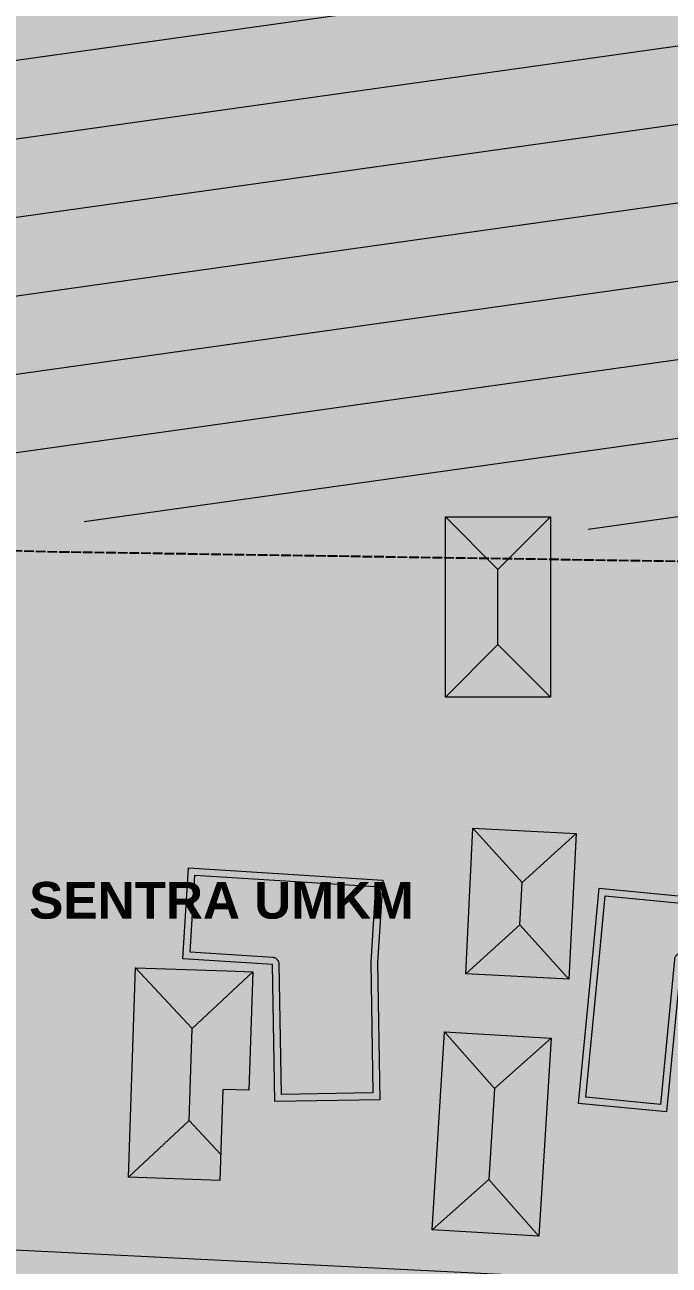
# Model space of a CAD drawing. Header units: metres. Extents: x 305909 to 307171, y 9156037 to 9156671.
# Drawn here: x 306228 to 306270.2, y 9156361.1 to 9156442.2 of the extents above; entities that cross this region are included whole.
import ezdxf
from ezdxf.enums import TextEntityAlignment as Align

# ---------------------------------------------------------------- set-up
doc = ezdxf.new("R2010")
doc.units = ezdxf.units.M
doc.linetypes.add('DASHED2', pattern=[0.762, 0.635, -0.127])
for name, color, linetype, lineweight, true_color in [('B-BANGUNAN_PERMUKIMAN', 7, 'Continuous', 13, 0xf0cd8c), ('B-BAYANGAN', 7, 'Continuous', 0, 0x76786c), ('J-PERKERASAN_JALAN', 7, 'Continuous', 9, 0x989896), ('T-BANGUNAN_KLASTER_PERLUASAN', 7, 'Continuous', 13, 0xf3b978), ('T-KLASTER_UMKM_PERLUASAN', 7, 'DASHED2', 25, 0xe6a046), ('T-LABEL_ZONA', 7, 'Continuous', 0, 0x3c3c3c), ('Z-P', 7, 'Continuous', 0, 0xdfecaa), ('Z-R', 7, 'Continuous', 0, 0xfaf4e6), ('Z-R-UP', 7, 'Continuous', 0, 0xffecc8)]:
    doc.layers.add(name, color=color, linetype=linetype, lineweight=lineweight, true_color=true_color)
doc.styles.add('ARIALB', font='arialbd.ttf')

msp = doc.modelspace()

# ---------------------------------------------------------------- hatches: boundary and pattern name
at = {"layer": 'B-BANGUNAN_PERMUKIMAN', "true_color": 0xe5855b}
h = msp.add_hatch(color=23, dxfattribs=at)
h.dxf.hatch_style = 1
h.paths.add_polyline_path([(306255.538, 9156410.06), (306258.978, 9156406.62), (306258.978, 9156401.725), (306255.538, 9156398.286), (306255.538, 9156410.06)])
h = msp.add_hatch(color=23, dxfattribs=at)
h.dxf.hatch_style = 1
h.paths.add_polyline_path([(306262.418, 9156410.06), (306258.978, 9156406.62), (306255.538, 9156410.06), (306262.418, 9156410.06)])
at = {"layer": 'B-BANGUNAN_PERMUKIMAN', "true_color": 0xb66a48}
h = msp.add_hatch(color=35, dxfattribs=at)
h.dxf.hatch_style = 1
h.paths.add_polyline_path([(306262.418, 9156398.286), (306262.418, 9156398.286), (306258.978, 9156401.725), (306258.978, 9156406.62), (306262.418, 9156410.06), (306262.418, 9156398.286)])
h = msp.add_hatch(color=35, dxfattribs=at)
h.dxf.hatch_style = 1
h.paths.add_polyline_path([(306258.978, 9156401.725), (306262.418, 9156398.286), (306255.538, 9156398.286), (306258.978, 9156401.725)])
at = {"layer": 'B-BANGUNAN_PERMUKIMAN', "true_color": 0xe6865b}
h = msp.add_hatch(color=23, dxfattribs=at)
h.dxf.hatch_style = 1
h.paths.add_polyline_path([(306257.344, 9156389.707), (306257.344, 9156389.707), (306260.552, 9156386.161), (306260.414, 9156383.39), (306256.868, 9156380.182), (306257.344, 9156389.707)])
at = {"layer": 'B-BANGUNAN_PERMUKIMAN', "true_color": 0xe4845a}
h = msp.add_hatch(color=23, dxfattribs=at)
h.dxf.hatch_style = 1
h.paths.add_polyline_path([(306260.552, 9156386.161), (306257.344, 9156389.707), (306264.098, 9156389.369), (306264.098, 9156389.369), (306260.552, 9156386.161)])
at = {"layer": 'B-BANGUNAN_PERMUKIMAN', "true_color": 0xb56948}
h = msp.add_hatch(color=35, dxfattribs=at)
h.dxf.hatch_style = 1
h.paths.add_polyline_path([(306260.414, 9156383.39), (306260.552, 9156386.161), (306264.098, 9156389.369), (306263.622, 9156379.844), (306260.414, 9156383.39)])
at = {"layer": 'B-BANGUNAN_PERMUKIMAN', "true_color": 0xce7852}
h = msp.add_hatch(color=23, dxfattribs=at)
h.dxf.hatch_style = 1
h.paths.add_polyline_path([(306251.263, 9156371.963), (306244.381, 9156371.843), (306244.225, 9156380.811), (306238.373, 9156381.177), (306238.744, 9156387.111), (306251.444, 9156386.317), (306251.107, 9156380.931), (306251.263, 9156371.963)])
h = msp.add_hatch(color=23, dxfattribs=at)
h.dxf.hatch_style = 1
h.paths.add_polyline_path([(306277.974, 9156384.593), (306277.576, 9156380.448), (306270.962, 9156381.083), (306270.008, 9156371.166), (306264.24, 9156371.721), (306265.193, 9156381.638), (306265.592, 9156385.784), (306277.974, 9156384.593)])
at = {"layer": 'B-BANGUNAN_PERMUKIMAN', "true_color": 0xb76b49}
h = msp.add_hatch(color=35, dxfattribs=at)
h.dxf.hatch_style = 1
h.paths.add_polyline_path([(306260.414, 9156383.39), (306263.622, 9156379.844), (306256.868, 9156380.182), (306260.414, 9156383.39)])
at = {"layer": 'B-BANGUNAN_PERMUKIMAN', "true_color": 0xe08259}
h = msp.add_hatch(color=23, dxfattribs=at)
h.dxf.hatch_style = 1
h.paths.add_polyline_path([(306235.285, 9156380.585), (306238.99, 9156376.62), (306238.786, 9156370.598), (306234.822, 9156366.893), (306235.285, 9156380.585)])
at = {"layer": 'B-BANGUNAN_PERMUKIMAN', "true_color": 0xe2845a}
h = msp.add_hatch(color=23, dxfattribs=at)
h.dxf.hatch_style = 1
h.paths.add_polyline_path([(306242.955, 9156380.325), (306242.955, 9156380.325), (306238.99, 9156376.62), (306235.285, 9156380.585), (306242.955, 9156380.325)])
at = {"layer": 'B-BANGUNAN_PERMUKIMAN', "true_color": 0xb26847}
h = msp.add_hatch(color=25, dxfattribs=at)
h.dxf.hatch_style = 1
h.paths.add_polyline_path([(306238.786, 9156370.598), (306238.99, 9156376.62), (306242.955, 9156380.325), (306242.693, 9156372.581), (306240.985, 9156372.639), (306240.841, 9156368.399), (306238.786, 9156370.598)])
at = {"layer": 'B-BANGUNAN_PERMUKIMAN', "true_color": 0xe6865b}
h = msp.add_hatch(color=23, dxfattribs=at)
h.dxf.hatch_style = 1
h.paths.add_polyline_path([(306255.472, 9156376.405), (306258.745, 9156372.704), (306258.379, 9156366.739), (306254.679, 9156363.466), (306254.679, 9156363.466), (306255.472, 9156376.405)])
at = {"layer": 'B-BANGUNAN_PERMUKIMAN', "true_color": 0xe3845a}
h = msp.add_hatch(color=23, dxfattribs=at)
h.dxf.hatch_style = 1
h.paths.add_polyline_path([(306258.745, 9156372.704), (306255.472, 9156376.405), (306262.446, 9156375.977), (306262.446, 9156375.976), (306258.745, 9156372.704)])
at = {"layer": 'B-BANGUNAN_PERMUKIMAN', "true_color": 0xb56948}
h = msp.add_hatch(color=35, dxfattribs=at)
h.dxf.hatch_style = 1
h.paths.add_polyline_path([(306258.379, 9156366.739), (306258.745, 9156372.704), (306262.446, 9156375.976), (306261.652, 9156363.039), (306258.379, 9156366.739)])
at = {"layer": 'B-BANGUNAN_PERMUKIMAN', "true_color": 0xb66a48}
h = msp.add_hatch(color=35, dxfattribs=at)
h.dxf.hatch_style = 1
h.paths.add_polyline_path([(306238.786, 9156370.598), (306240.841, 9156368.399), (306240.783, 9156366.691), (306234.822, 9156366.893), (306238.786, 9156370.598)])
at = {"layer": 'B-BANGUNAN_PERMUKIMAN', "true_color": 0xb86b49}
h = msp.add_hatch(color=35, dxfattribs=at)
h.dxf.hatch_style = 1
h.paths.add_polyline_path([(306258.379, 9156366.739), (306261.652, 9156363.039), (306254.679, 9156363.466), (306258.379, 9156366.739)])
at = {"layer": 'B-BAYANGAN', "true_color": 0x76786c}
h = msp.add_hatch(color=8, dxfattribs=at)
h.dxf.hatch_style = 1
h.paths.add_polyline_path([(306263.168, 9156397.536), (306256.288, 9156397.536), (306256.288, 9156409.31), (306263.168, 9156409.31), (306263.168, 9156397.536)])
h = msp.add_hatch(color=8, dxfattribs=at)
h.dxf.hatch_style = 1
h.paths.add_polyline_path([(306263.168, 9156397.536), (306256.288, 9156397.536), (306256.288, 9156409.31), (306263.168, 9156409.31), (306263.168, 9156397.536)])
h = msp.add_hatch(color=8, dxfattribs=at)
h.dxf.hatch_style = 1
h.paths.add_polyline_path([(306264.848, 9156388.619), (306264.372, 9156379.094), (306257.618, 9156379.432), (306258.094, 9156388.957), (306264.848, 9156388.619)])
h = msp.add_hatch(color=8, dxfattribs=at)
h.dxf.hatch_style = 1
h.paths.add_polyline_path([(306264.848, 9156388.619), (306264.372, 9156379.094), (306257.618, 9156379.432), (306258.094, 9156388.957), (306264.848, 9156388.619)])
h = msp.add_hatch(color=8, dxfattribs=at)
h.dxf.hatch_style = 1
h.paths.add_polyline_path([(306252.013, 9156371.213), (306245.131, 9156371.093), (306244.975, 9156380.061), (306239.123, 9156380.427), (306239.494, 9156386.361), (306252.194, 9156385.567), (306251.857, 9156380.181), (306252.013, 9156371.213)])
h = msp.add_hatch(color=8, dxfattribs=at)
h.dxf.hatch_style = 1
h.paths.add_polyline_path([(306252.013, 9156371.213), (306245.131, 9156371.093), (306244.975, 9156380.061), (306239.123, 9156380.427), (306239.494, 9156386.361), (306252.194, 9156385.567), (306251.857, 9156380.181), (306252.013, 9156371.213)])
h = msp.add_hatch(color=8, dxfattribs=at)
h.dxf.hatch_style = 1
h.paths.add_polyline_path([(306278.724, 9156383.843), (306278.326, 9156379.698), (306271.712, 9156380.333), (306270.758, 9156370.416), (306264.99, 9156370.971), (306265.943, 9156380.888), (306266.342, 9156385.034), (306278.724, 9156383.843)])
h = msp.add_hatch(color=8, dxfattribs=at)
h.dxf.hatch_style = 1
h.paths.add_polyline_path([(306278.724, 9156383.843), (306278.326, 9156379.698), (306271.712, 9156380.333), (306270.758, 9156370.416), (306264.99, 9156370.971), (306265.943, 9156380.888), (306266.342, 9156385.034), (306278.724, 9156383.843)])
h = msp.add_hatch(color=8, dxfattribs=at)
h.dxf.hatch_style = 1
h.paths.add_polyline_path([(306243.705, 9156379.576), (306243.443, 9156371.831), (306241.735, 9156371.889), (306241.533, 9156365.941), (306235.572, 9156366.143), (306236.035, 9156379.835), (306241.997, 9156379.633), (306243.705, 9156379.576)])
h = msp.add_hatch(color=8, dxfattribs=at)
h.dxf.hatch_style = 1
h.paths.add_polyline_path([(306243.705, 9156379.576), (306243.443, 9156371.831), (306241.735, 9156371.889), (306241.533, 9156365.941), (306235.572, 9156366.143), (306236.035, 9156379.835), (306241.997, 9156379.633), (306243.705, 9156379.576)])
h = msp.add_hatch(color=8, dxfattribs=at)
h.dxf.hatch_style = 1
h.paths.add_polyline_path([(306263.196, 9156375.227), (306262.402, 9156362.289), (306255.429, 9156362.716), (306256.222, 9156375.655), (306263.196, 9156375.227)])
h = msp.add_hatch(color=8, dxfattribs=at)
h.dxf.hatch_style = 1
h.paths.add_polyline_path([(306263.196, 9156375.227), (306262.402, 9156362.289), (306255.429, 9156362.716), (306256.222, 9156375.655), (306263.196, 9156375.227)])
at = {"layer": 'J-PERKERASAN_JALAN', "true_color": 0x989896}
h = msp.add_hatch(color=252, dxfattribs=at)
h.dxf.hatch_style = 1
h.paths.add_polyline_path([(306211.341, 9156561.319), (306215.693, 9156561.13), (306215.76, 9156561.126), (306215.8, 9156561.123), (306215.867, 9156561.117), (306305.106, 9156551.206), (306305.211, 9156551.196), (306385.831, 9156544.389), (306385.918, 9156544.38), (306385.969, 9156544.374), (306386.055, 9156544.361), (306424.864, 9156537.661), (306424.901, 9156537.654), (306424.922, 9156537.65), (306424.958, 9156537.643), (306453.186, 9156531.689), (306453.481, 9156531.639), (306455.847, 9156531.322), (306456.066, 9156531.299), (306458.588, 9156531.102), (306458.613, 9156531.1), (306499.527, 9156528.16), (306499.548, 9156528.159), (306503.861, 9156527.791), (306503.93, 9156527.784), (306503.97, 9156527.78), (306504.038, 9156527.77), (306508.381, 9156527.098), (306524.104, 9156524.604), (306524.104, 9156521.364), (306507.903, 9156523.933), (306507.888, 9156523.936), (306503.705, 9156524.584), (306503.432, 9156524.616), (306499.323, 9156524.966), (306499.27, 9156524.971), (306458.379, 9156527.908), (306455.69, 9156528.118), (306455.636, 9156528.123), (306455.603, 9156528.127), (306455.548, 9156528.133), (306452.885, 9156528.49), (306452.811, 9156528.501), (306452.767, 9156528.509), (306452.694, 9156528.523), (306424.381, 9156534.494), (306424.236, 9156534.522), (306390.807, 9156540.293), (306390.292, 9156540.348), (306389.774, 9156540.336), (306389.261, 9156540.256), (306388.764, 9156540.112), (306388.289, 9156539.904), (306387.845, 9156539.636), (306387.439, 9156539.314), (306387.079, 9156538.941), (306386.769, 9156538.525), (306386.516, 9156538.073), (306386.324, 9156537.592), (306386.196, 9156537.089), (306373.097, 9156467.337), (306371.27, 9156457.608), (306371.258, 9156457.542), (306354.047, 9156356.618), (306353.994, 9156356.117), (306354.004, 9156355.613), (306354.077, 9156355.115), (306354.213, 9156354.629), (306354.408, 9156354.165), (306354.661, 9156353.729), (306354.966, 9156353.328), (306355.319, 9156352.968), (306355.714, 9156352.656), (306356.146, 9156352.396), (306356.607, 9156352.192), (306357.09, 9156352.048), (306357.587, 9156351.966), (306409.631, 9156346.693), (306409.685, 9156346.687), (306409.717, 9156346.683), (306409.771, 9156346.675), (306440.166, 9156341.92), (306440.608, 9156341.876), (306479.912, 9156340.134), (306480.43, 9156340.144), (306480.943, 9156340.222), (306481.441, 9156340.365), (306481.917, 9156340.572), (306482.362, 9156340.838), (306482.768, 9156341.16), (306483.13, 9156341.531), (306483.441, 9156341.946), (306483.695, 9156342.398), (306483.889, 9156342.879), (306484.019, 9156343.381), (306484.082, 9156343.896), (306484.563, 9156352.101), (306486.641, 9156384.636), (306486.657, 9156384.758), (306486.78, 9156384.758), (306489.513, 9156384.584), (306489.635, 9156384.568), (306489.635, 9156384.445), (306487.559, 9156351.943), (306487.558, 9156351.922), (306487.067, 9156343.551), (306487.07, 9156343.043), (306487.137, 9156342.539), (306487.267, 9156342.048), (306487.458, 9156341.578), (306487.707, 9156341.135), (306488.011, 9156340.728), (306488.363, 9156340.362), (306488.76, 9156340.044), (306489.193, 9156339.779), (306489.656, 9156339.571), (306490.142, 9156339.423), (306490.643, 9156339.338), (306492.503, 9156339.143), (306492.541, 9156339.139), (306492.564, 9156339.136), (306492.602, 9156339.131), (306513.238, 9156336.16), (306513.401, 9156336.139), (306524.104, 9156335.046), (306524.104, 9156331.829), (306512.982, 9156332.966), (306512.941, 9156332.97), (306512.916, 9156332.973), (306512.875, 9156332.979), (306498.863, 9156334.996), (306498.356, 9156335.037), (306497.849, 9156335.012), (306497.349, 9156334.924), (306496.864, 9156334.773), (306496.402, 9156334.562), (306495.97, 9156334.294), (306495.576, 9156333.973), (306495.226, 9156333.605), (306494.925, 9156333.196), (306494.679, 9156332.752), (306494.49, 9156332.28), (306494.364, 9156331.788), (306494.3, 9156331.284), (306494.301, 9156330.776), (306499.491, 9156251.377), (306499.491, 9156251.254), (306499.369, 9156251.238), (306496.637, 9156251.059), (306496.514, 9156251.059), (306496.498, 9156251.181), (306491.167, 9156332.724), (306491.102, 9156333.229), (306490.973, 9156333.721), (306490.782, 9156334.193), (306490.533, 9156334.637), (306490.23, 9156335.046), (306489.877, 9156335.413), (306489.48, 9156335.732), (306489.047, 9156335.998), (306488.582, 9156336.207), (306488.095, 9156336.356), (306487.594, 9156336.441), (306485.258, 9156336.686), (306485.017, 9156336.704), (306446.09, 9156338.429), (306445.584, 9156338.42), (306445.083, 9156338.346), (306444.595, 9156338.21), (306444.129, 9156338.013), (306443.691, 9156337.759), (306443.289, 9156337.452), (306442.928, 9156337.096), (306442.616, 9156336.698), (306442.356, 9156336.263), (306442.153, 9156335.8), (306442.011, 9156335.314), (306441.931, 9156334.814), (306441.915, 9156334.308), (306442.571, 9156313.413), (306442.58, 9156313.248), (306443.283, 9156303.609), (306443.286, 9156303.565), (306443.287, 9156303.544), (306443.288, 9156303.5), (306443.886, 9156283.072), (306443.882, 9156282.949), (306443.759, 9156282.937), (306441.022, 9156282.857), (306440.899, 9156282.862), (306440.888, 9156282.984), (306440.293, 9156303.314), (306440.284, 9156303.488), (306439.581, 9156313.122), (306439.578, 9156313.164), (306439.577, 9156313.184), (306439.576, 9156313.226), (306438.873, 9156335.586), (306438.826, 9156336.086), (306438.716, 9156336.577), (306438.545, 9156337.05), (306438.317, 9156337.498), (306438.034, 9156337.914), (306437.701, 9156338.291), (306437.323, 9156338.623), (306436.907, 9156338.906), (306436.458, 9156339.133), (306435.985, 9156339.303), (306435.494, 9156339.412), (306409.399, 9156343.494), (306409.184, 9156343.522), (306356.316, 9156348.878), (306355.783, 9156348.897), (306355.253, 9156348.844), (306354.735, 9156348.722), (306354.238, 9156348.531), (306353.77, 9156348.276), (306353.34, 9156347.962), (306352.956, 9156347.593), (306352.624, 9156347.176), (306352.351, 9156346.719), (306352.141, 9156346.23), (306351.997, 9156345.717), (306341.11, 9156293.6), (306341.085, 9156293.468), (306330.918, 9156235.039), (306330.908, 9156234.979), (306329.587, 9156226.644), (306329.547, 9156226.286), (306329.002, 9156218.17), (306329.001, 9156218.146), (306326.612, 9156189.443), (306326.594, 9156189.321), (306326.471, 9156189.324), (306323.742, 9156189.551), (306323.62, 9156189.569), (306323.622, 9156189.692), (306326.007, 9156218.339), (306326.011, 9156218.403), (306326.567, 9156226.689), (306326.575, 9156226.779), (306326.58, 9156226.824), (306326.592, 9156226.913), (306327.95, 9156235.479), (306327.954, 9156235.502), (306338.142, 9156294.057), (306338.148, 9156294.09), (306338.151, 9156294.106), (306338.158, 9156294.139), (306348.925, 9156345.68), (306348.998, 9156346.205), (306349.002, 9156346.735), (306348.936, 9156347.261), (306348.8, 9156347.774), (306348.598, 9156348.264), (306348.333, 9156348.723), (306348.01, 9156349.143), (306347.634, 9156349.517), (306347.211, 9156349.837), (306346.75, 9156350.099), (306346.259, 9156350.298), (306345.745, 9156350.43), (306324.834, 9156354.345), (306324.271, 9156354.41), (306279.508, 9156356.343), (306211.341, 9156359.746), (306211.341, 9156362.949), (306279.625, 9156359.541), (306279.652, 9156359.54), (306324.736, 9156357.593), (306324.877, 9156357.581), (306324.962, 9156357.572), (306325.102, 9156357.551), (306346.36, 9156353.57), (306346.885, 9156353.507), (306347.414, 9156353.514), (306347.937, 9156353.591), (306348.445, 9156353.736), (306348.93, 9156353.947), (306349.383, 9156354.219), (306349.796, 9156354.55), (306350.161, 9156354.931), (306350.473, 9156355.358), (306350.727, 9156355.822), (306350.917, 9156356.315), (306351.04, 9156356.829), (306367.345, 9156452.444), (306367.4, 9156452.978), (306367.382, 9156453.515), (306367.293, 9156454.044), (306367.134, 9156454.557), (306366.908, 9156455.044), (306366.618, 9156455.496), (306366.271, 9156455.905), (306365.872, 9156456.264), (306365.428, 9156456.566), (306364.948, 9156456.806), (306364.44, 9156456.98), (306363.913, 9156457.084), (306328.417, 9156461.659), (306307.102, 9156464.447), (306307.086, 9156464.449), (306307.041, 9156464.456), (306243.125, 9156474.305), (306242.61, 9156474.35), (306242.093, 9156474.329), (306241.583, 9156474.241), (306241.089, 9156474.088), (306240.619, 9156473.873), (306240.18, 9156473.598), (306239.781, 9156473.27), (306239.427, 9156472.892), (306239.125, 9156472.472), (306238.879, 9156472.017), (306235.863, 9156465.428), (306235.816, 9156465.333), (306235.721, 9156465.173), (306235.626, 9156465.045), (306235.517, 9156464.929), (306235.377, 9156464.807), (306235.291, 9156464.744), (306234.104, 9156463.916), (306234.011, 9156463.855), (306233.816, 9156463.749), (306233.715, 9156463.704), (306232.243, 9156463.105), (306232.16, 9156463.073), (306232.012, 9156463.028), (306231.882, 9156463), (306231.728, 9156462.982), (306231.639, 9156462.977), (306225.305, 9156462.777), (306225.175, 9156462.777), (306225.11, 9156462.78), (306224.979, 9156462.788), (306217.294, 9156463.552), (306217.186, 9156463.566), (306217.132, 9156463.574), (306217.025, 9156463.594), (306211.341, 9156464.792), (306211.341, 9156467.858), (306217.404, 9156466.58), (306217.834, 9156466.513), (306224.983, 9156465.803), (306225.505, 9156465.785), (306230.354, 9156465.938), (306230.906, 9156465.994), (306231.444, 9156466.125), (306231.96, 9156466.33), (306232.442, 9156466.604), (306232.881, 9156466.943), (306233.27, 9156467.338), (306233.6, 9156467.784), (306233.865, 9156468.271), (306237.161, 9156475.469), (306237.205, 9156475.561), (306237.295, 9156475.714), (306237.385, 9156475.836), (306237.487, 9156475.949), (306237.6, 9156476.051), (306237.743, 9156476.156), (306237.829, 9156476.21), (306239.166, 9156476.996), (306239.245, 9156477.041), (306239.389, 9156477.108), (306239.517, 9156477.155), (306239.67, 9156477.196), (306239.759, 9156477.213), (306241.459, 9156477.502), (306241.565, 9156477.517), (306241.752, 9156477.529), (306241.939, 9156477.52), (306242.045, 9156477.507), (306307.452, 9156467.428), (306307.542, 9156467.415), (306328.795, 9156464.635), (306328.802, 9156464.634), (306364.829, 9156459.991), (306365.332, 9156459.958), (306365.835, 9156459.989), (306366.33, 9156460.083), (306366.81, 9156460.238), (306367.266, 9156460.452), (306367.692, 9156460.722), (306368.08, 9156461.044), (306368.425, 9156461.412), (306368.721, 9156461.82), (306368.963, 9156462.262), (306369.147, 9156462.731), (306369.271, 9156463.22), (306370.149, 9156467.89), (306383.124, 9156536.986), (306383.186, 9156537.496), (306383.182, 9156538.011), (306383.112, 9156538.52), (306382.978, 9156539.016), (306382.781, 9156539.491), (306382.525, 9156539.937), (306382.213, 9156540.346), (306381.852, 9156540.712), (306381.447, 9156541.028), (306381.004, 9156541.29), (306380.532, 9156541.493), (306380.037, 9156541.634), (306379.529, 9156541.71), (306304.881, 9156548.012), (306304.855, 9156548.015), (306304.839, 9156548.016), (306304.813, 9156548.019), (306215.667, 9156557.919), (306215.399, 9156557.94), (306211.341, 9156558.116), (306211.341, 9156561.319)])
at = {"layer": 'T-BANGUNAN_KLASTER_PERLUASAN', "true_color": 0xfbaf66}
h = msp.add_hatch(color=21, dxfattribs=at)
h.dxf.hatch_style = 1
h.paths.add_polyline_path([(306255.538, 9156410.06), (306258.978, 9156406.62), (306258.978, 9156401.725), (306255.538, 9156398.286), (306255.538, 9156410.06)])
h = msp.add_hatch(color=21, dxfattribs=at)
h.dxf.hatch_style = 1
h.paths.add_polyline_path([(306262.418, 9156410.06), (306258.978, 9156406.62), (306255.538, 9156410.06), (306262.418, 9156410.06)])
at = {"layer": 'T-BANGUNAN_KLASTER_PERLUASAN', "true_color": 0xc88c51}
h = msp.add_hatch(color=23, dxfattribs=at)
h.dxf.hatch_style = 1
h.paths.add_polyline_path([(306262.418, 9156398.286), (306262.418, 9156398.286), (306258.978, 9156401.725), (306258.978, 9156406.62), (306262.418, 9156410.06), (306262.418, 9156398.286)])
h = msp.add_hatch(color=23, dxfattribs=at)
h.dxf.hatch_style = 1
h.paths.add_polyline_path([(306258.978, 9156401.725), (306262.418, 9156398.286), (306255.538, 9156398.286), (306258.978, 9156401.725)])
at = {"layer": 'T-BANGUNAN_KLASTER_PERLUASAN', "true_color": 0xfcb066}
h = msp.add_hatch(color=31, dxfattribs=at)
h.dxf.hatch_style = 1
h.paths.add_polyline_path([(306257.344, 9156389.707), (306257.344, 9156389.707), (306260.552, 9156386.161), (306260.414, 9156383.39), (306256.868, 9156380.182), (306257.344, 9156389.707)])
at = {"layer": 'T-BANGUNAN_KLASTER_PERLUASAN', "true_color": 0xfaae65}
h = msp.add_hatch(color=21, dxfattribs=at)
h.dxf.hatch_style = 1
h.paths.add_polyline_path([(306260.552, 9156386.161), (306257.344, 9156389.707), (306264.098, 9156389.369), (306264.098, 9156389.369), (306260.552, 9156386.161)])
at = {"layer": 'T-BANGUNAN_KLASTER_PERLUASAN', "true_color": 0xc78b51}
h = msp.add_hatch(color=23, dxfattribs=at)
h.dxf.hatch_style = 1
h.paths.add_polyline_path([(306260.414, 9156383.39), (306260.552, 9156386.161), (306264.098, 9156389.369), (306263.622, 9156379.844), (306260.414, 9156383.39)])
at = {"layer": 'T-BANGUNAN_KLASTER_PERLUASAN', "true_color": 0xe29e5c}
h = msp.add_hatch(color=33, dxfattribs=at)
h.dxf.hatch_style = 1
h.paths.add_polyline_path([(306251.263, 9156371.963), (306244.381, 9156371.843), (306244.225, 9156380.811), (306238.373, 9156381.177), (306238.744, 9156387.111), (306251.444, 9156386.317), (306251.107, 9156380.931), (306251.263, 9156371.963)])
h = msp.add_hatch(color=33, dxfattribs=at)
h.dxf.hatch_style = 1
h.paths.add_polyline_path([(306277.974, 9156384.593), (306277.576, 9156380.448), (306270.962, 9156381.083), (306270.008, 9156371.166), (306264.24, 9156371.721), (306265.193, 9156381.638), (306265.592, 9156385.784), (306277.974, 9156384.593)])
at = {"layer": 'T-BANGUNAN_KLASTER_PERLUASAN', "true_color": 0xc98d52}
h = msp.add_hatch(color=33, dxfattribs=at)
h.dxf.hatch_style = 1
h.paths.add_polyline_path([(306260.414, 9156383.39), (306263.622, 9156379.844), (306256.868, 9156380.182), (306260.414, 9156383.39)])
at = {"layer": 'T-BANGUNAN_KLASTER_PERLUASAN', "true_color": 0xf6ac64}
h = msp.add_hatch(color=21, dxfattribs=at)
h.dxf.hatch_style = 1
h.paths.add_polyline_path([(306235.285, 9156380.585), (306238.99, 9156376.62), (306238.786, 9156370.598), (306234.822, 9156366.893), (306235.285, 9156380.585)])
at = {"layer": 'T-BANGUNAN_KLASTER_PERLUASAN', "true_color": 0xf9ae65}
h = msp.add_hatch(color=21, dxfattribs=at)
h.dxf.hatch_style = 1
h.paths.add_polyline_path([(306242.955, 9156380.325), (306242.955, 9156380.325), (306238.99, 9156376.62), (306235.285, 9156380.585), (306242.955, 9156380.325)])
at = {"layer": 'T-BANGUNAN_KLASTER_PERLUASAN', "true_color": 0xc3884f}
h = msp.add_hatch(color=23, dxfattribs=at)
h.dxf.hatch_style = 1
h.paths.add_polyline_path([(306238.786, 9156370.598), (306238.99, 9156376.62), (306242.955, 9156380.325), (306242.693, 9156372.581), (306240.985, 9156372.639), (306240.841, 9156368.399), (306238.786, 9156370.598)])
at = {"layer": 'T-BANGUNAN_KLASTER_PERLUASAN', "true_color": 0xfdb067}
h = msp.add_hatch(color=31, dxfattribs=at)
h.dxf.hatch_style = 1
h.paths.add_polyline_path([(306255.472, 9156376.405), (306258.745, 9156372.704), (306258.379, 9156366.739), (306254.679, 9156363.466), (306254.679, 9156363.466), (306255.472, 9156376.405)])
at = {"layer": 'T-BANGUNAN_KLASTER_PERLUASAN', "true_color": 0xf9ae65}
h = msp.add_hatch(color=21, dxfattribs=at)
h.dxf.hatch_style = 1
h.paths.add_polyline_path([(306258.745, 9156372.704), (306255.472, 9156376.405), (306262.446, 9156375.977), (306262.446, 9156375.976), (306258.745, 9156372.704)])
at = {"layer": 'T-BANGUNAN_KLASTER_PERLUASAN', "true_color": 0xc68b50}
h = msp.add_hatch(color=23, dxfattribs=at)
h.dxf.hatch_style = 1
h.paths.add_polyline_path([(306258.379, 9156366.739), (306258.745, 9156372.704), (306262.446, 9156375.976), (306261.652, 9156363.039), (306258.379, 9156366.739)])
at = {"layer": 'T-BANGUNAN_KLASTER_PERLUASAN', "true_color": 0xc78b51}
h = msp.add_hatch(color=23, dxfattribs=at)
h.dxf.hatch_style = 1
h.paths.add_polyline_path([(306238.786, 9156370.598), (306240.841, 9156368.399), (306240.783, 9156366.691), (306234.822, 9156366.893), (306238.786, 9156370.598)])
at = {"layer": 'T-BANGUNAN_KLASTER_PERLUASAN', "true_color": 0xca8d52}
h = msp.add_hatch(color=33, dxfattribs=at)
h.dxf.hatch_style = 1
h.paths.add_polyline_path([(306258.379, 9156366.739), (306261.652, 9156363.039), (306254.679, 9156363.466), (306258.379, 9156366.739)])
at = {"layer": 'Z-P', "true_color": 0xc8df8c}
h = msp.add_hatch(color=71, dxfattribs=at)
h.dxf.hatch_style = 1
h.paths.add_polyline_path([(306221.34, 9156475.43), (306222.396, 9156475.453), (306222.528, 9156475.456), (306264.745, 9156477.802), (306264.746, 9156477.802), (306264.747, 9156477.801), (306316.972, 9156469.361), (306342.136, 9156465.294), (306342.137, 9156465.294), (306342.138, 9156465.294), (306342.138, 9156465.293), (306342.139, 9156465.293), (306342.14, 9156465.292), (306342.141, 9156465.292), (306342.142, 9156465.291), (306342.142, 9156465.29), (306342.143, 9156465.289), (306342.143, 9156465.288), (306342.143, 9156465.288), (306342.144, 9156465.287), (306342.144, 9156465.286), (306342.144, 9156465.285), (306342.144, 9156465.284), (306342.015, 9156463.22), (306341.903, 9156461.433), (306338.236, 9156402.748), (306281.946, 9156409.003), (306230.346, 9156409.784), (306199.856, 9156410.566), (306147.963, 9156437.914), (306116.984, 9156440.275), (306070.599, 9156438.472), (306057.483, 9156485.596), (306105.495, 9156479.562), (306115.408, 9156478.316), (306139.354, 9156475.306), (306150.602, 9156473.893), (306150.602, 9156473.893), (306150.602, 9156473.893), (306179.955, 9156474.531), (306216.852, 9156475.333), (306221.34, 9156475.43)])
at = {"layer": 'Z-P', "true_color": 0xa5c364}
h = msp.add_hatch(dxfattribs=at)
h.set_pattern_fill('LINE', color=73, scale=1.6, angle=8)
h.paths.add_polyline_path([(306221.34, 9156475.43), (306222.396, 9156475.453), (306222.528, 9156475.456), (306264.745, 9156477.802), (306264.746, 9156477.802), (306264.747, 9156477.801), (306316.972, 9156469.361), (306342.136, 9156465.294), (306342.137, 9156465.294), (306342.138, 9156465.294), (306342.138, 9156465.293), (306342.139, 9156465.293), (306342.14, 9156465.292), (306342.141, 9156465.292), (306342.142, 9156465.291), (306342.142, 9156465.29), (306342.143, 9156465.289), (306342.143, 9156465.288), (306342.143, 9156465.288), (306342.144, 9156465.287), (306342.144, 9156465.286), (306342.144, 9156465.285), (306342.144, 9156465.284), (306342.015, 9156463.22), (306341.903, 9156461.433), (306338.236, 9156402.748), (306281.946, 9156409.003), (306230.346, 9156409.784), (306199.856, 9156410.566), (306147.963, 9156437.914), (306116.984, 9156440.275), (306070.599, 9156438.472), (306057.483, 9156485.596), (306105.495, 9156479.562), (306115.408, 9156478.316), (306139.354, 9156475.306), (306150.602, 9156473.893), (306150.602, 9156473.893), (306150.602, 9156473.893), (306179.955, 9156474.531), (306216.852, 9156475.333), (306221.34, 9156475.43)])
at = {"layer": 'Z-R', "true_color": 0xe2eacc}
h = msp.add_hatch(color=254, dxfattribs=at)
h.dxf.hatch_style = 1
h.paths.add_polyline_path([(306499.604, 9156305.811), (306466.679, 9156301.994), (306472.882, 9156235.666), (306497.912, 9156229.062), (306526.804, 9156228.986), (306531.575, 9156219.919), (306532.491, 9156127.582), (306486.314, 9156132.333), (306393.989, 9156155.199), (306332.726, 9156171.593), (306288.72, 9156190.576), (306246.009, 9156220.776), (306216.24, 9156242.779), (306193.374, 9156263.487), (306160.586, 9156296.707), (306133.406, 9156338.556), (306127.354, 9156361.253), (306094.195, 9156358.842), (306090.504, 9156366.668), (306061.399, 9156428.371), (306035.152, 9156500.205), (306017.705, 9156550.308), (306008.214, 9156577.564), (306141.306, 9156568.881), (306165.696, 9156567.29), (306165.696, 9156567.29), (306200.223, 9156564.074), (306291.75, 9156555.548), (306369.455, 9156545.532), (306471.945, 9156528.538), (306458.481, 9156529.505), (306455.788, 9156529.715), (306453.061, 9156530.08), (306440, 9156532.835), (306440, 9156532.835), (306440, 9156532.835), (306440, 9156532.835), (306424.61, 9156536.081), (306424.61, 9156536.081), (306385.74, 9156542.791), (306385.74, 9156542.791), (306305.003, 9156549.608), (306305.003, 9156549.608), (306215.657, 9156559.53), (306215.657, 9156559.53), (306186.122, 9156560.815), (306186.122, 9156560.815), (306160.523, 9156563.133), (306160.523, 9156563.133), (306119.178, 9156567.786), (306119.178, 9156567.786), (306039.052, 9156573.455), (306039.052, 9156573.455), (306033.081, 9156573.806), (306033.081, 9156573.806), (306033.081, 9156573.806), (306051.45, 9156523.215), (306051.451, 9156523.214), (306060.206, 9156485.254), (306060.206, 9156485.254), (306060.207, 9156485.254), (306057.483, 9156485.596), (306070.599, 9156438.472), (306116.984, 9156440.275), (306147.963, 9156437.914), (306199.856, 9156410.566), (306230.346, 9156409.784), (306281.946, 9156409.003), (306338.236, 9156402.748), (306341.903, 9156461.433), (306341.903, 9156461.433), (306341.904, 9156461.433), (306343.891, 9156461.177), (306340.232, 9156402.624), (306340.209, 9156402.422), (306340.166, 9156402.225), (306340.103, 9156402.033), (306340.021, 9156401.848), (306339.921, 9156401.672), (306339.804, 9156401.507), (306339.67, 9156401.355), (306339.522, 9156401.217), (306339.361, 9156401.095), (306339.188, 9156400.99), (306339.006, 9156400.902), (306338.815, 9156400.834), (306338.619, 9156400.785), (306338.419, 9156400.757), (306338.217, 9156400.748), (306338.015, 9156400.76), (306281.82, 9156407.004), (306230.316, 9156407.785), (306230.295, 9156407.785), (306199.805, 9156408.567), (306199.621, 9156408.58), (306199.44, 9156408.61), (306199.262, 9156408.656), (306199.09, 9156408.719), (306198.923, 9156408.797), (306147.397, 9156435.951), (306116.947, 9156438.272), (306078.606, 9156436.782), (306089.35, 9156410.909), (306109.34, 9156371.439), (306114.245, 9156367.345), (306121.798, 9156366.048), (306134.087, 9156364.483), (306186.355, 9156362.595), (306279.564, 9156357.942), (306324.738, 9156355.991), (306351.562, 9156350.968), (306360, 9156400.449), (306360, 9156400.449), (306360, 9156380), (306360, 9156380), (306360, 9156380), (306440, 9156380), (306440, 9156380), (306440, 9156380), (306440, 9156340.326), (306440.226, 9156340.291), (306485.257, 9156338.295), (306492.355, 9156337.55), (306513.124, 9156334.559), (306536.031, 9156332.219), (306560, 9156329.629), (306560, 9156512.617), (306572.178, 9156510.306), (306677.166, 9156490.276), (306677.166, 9156490.276), (306764.133, 9156475.064), (306735.941, 9156145.416), (306694.109, 9156139.201), (306694.292, 9156206.558), (306623.212, 9156213.87), (306624.289, 9156242.595), (306556.388, 9156238.052), (306554.003, 9156281.952), (306509.625, 9156279.089), (306499.604, 9156305.811)])
at = {"layer": 'Z-R-UP', "true_color": 0xeee8c4}
h = msp.add_hatch(color=254, dxfattribs=at)
h.dxf.hatch_style = 1
h.paths.add_polyline_path([(306089.35, 9156410.909), (306078.606, 9156436.782), (306116.947, 9156438.272), (306147.397, 9156435.951), (306198.923, 9156408.797), (306199.09, 9156408.719), (306199.262, 9156408.656), (306199.44, 9156408.61), (306199.621, 9156408.58), (306199.805, 9156408.567), (306230.295, 9156407.785), (306230.316, 9156407.785), (306281.82, 9156407.004), (306338.015, 9156400.76), (306338.217, 9156400.748), (306338.419, 9156400.757), (306338.619, 9156400.785), (306338.815, 9156400.834), (306339.006, 9156400.902), (306339.188, 9156400.99), (306339.361, 9156401.095), (306339.522, 9156401.217), (306339.67, 9156401.355), (306339.804, 9156401.507), (306339.921, 9156401.672), (306340.021, 9156401.848), (306340.103, 9156402.033), (306340.166, 9156402.225), (306340.209, 9156402.422), (306340.232, 9156402.624), (306343.891, 9156461.177), (306368.635, 9156457.988), (306369.777, 9156457.841), (306369.778, 9156457.841), (306369.779, 9156457.84), (306369.78, 9156457.84), (306369.78, 9156457.84), (306369.781, 9156457.839), (306369.782, 9156457.838), (306369.783, 9156457.838), (306369.783, 9156457.837), (306369.784, 9156457.836), (306369.784, 9156457.835), (306369.785, 9156457.834), (306369.785, 9156457.833), (306369.785, 9156457.832), (306369.785, 9156457.831), (306369.785, 9156457.83), (306369.785, 9156457.829), (306369.746, 9156457.601), (306360, 9156400.45), (306360, 9156400.449), (306351.562, 9156350.968), (306324.738, 9156355.991), (306279.564, 9156357.942), (306186.355, 9156362.595), (306134.087, 9156364.483), (306121.798, 9156366.048), (306114.245, 9156367.345), (306109.34, 9156371.439), (306089.35, 9156410.909)])

# ---------------------------------------------------------------- linework, layer by layer
at = {"layer": 'B-BANGUNAN_PERMUKIMAN', "color": 17, "lineweight": 9, "true_color": 0x71422d}
for p, q in [((306255.538, 9156410.06), (306258.978, 9156406.62)), ((306262.418, 9156410.06), (306258.978, 9156406.62)), ((306258.978, 9156401.725), (306258.978, 9156406.62)), ((306255.538, 9156398.286), (306258.978, 9156401.725)), ((306262.418, 9156398.286), (306258.978, 9156401.725)), ((306257.344, 9156389.707), (306260.552, 9156386.161)), ((306264.098, 9156389.369), (306260.552, 9156386.161)), ((306260.414, 9156383.39), (306260.552, 9156386.161)), ((306256.868, 9156380.182), (306260.414, 9156383.39)), ((306263.622, 9156379.844), (306260.414, 9156383.39)), ((306235.285, 9156380.585), (306238.99, 9156376.62)), ((306242.955, 9156380.325), (306238.99, 9156376.62)), ((306238.786, 9156370.598), (306238.99, 9156376.62)), ((306255.472, 9156376.405), (306258.745, 9156372.704)), ((306262.446, 9156375.976), (306258.745, 9156372.704)), ((306258.745, 9156372.704), (306258.379, 9156366.739)), ((306234.822, 9156366.893), (306238.786, 9156370.598)), ((306240.841, 9156368.399), (306238.786, 9156370.598)), ((306254.679, 9156363.466), (306258.379, 9156366.739)), ((306261.652, 9156363.039), (306258.379, 9156366.739))]:
    msp.add_line(p, q, dxfattribs=at)
at = {"layer": 'B-BANGUNAN_PERMUKIMAN', "color": 17, "lineweight": 13, "true_color": 0x71422d}
for points in [[(306262.418, 9156398.286), (306255.538, 9156398.286), (306255.538, 9156410.06), (306262.418, 9156410.06), (306262.418, 9156398.286)], [(306264.098, 9156389.369), (306263.622, 9156379.844), (306256.868, 9156380.182), (306257.344, 9156389.707), (306264.098, 9156389.369)], [(306251.263, 9156371.963), (306244.381, 9156371.843), (306244.225, 9156380.811), (306238.373, 9156381.177), (306238.744, 9156387.111), (306251.444, 9156386.317), (306251.107, 9156380.931), (306251.263, 9156371.963)], [(306277.974, 9156384.593), (306277.576, 9156380.448), (306270.962, 9156381.083), (306270.008, 9156371.166), (306264.24, 9156371.721), (306265.193, 9156381.638), (306265.592, 9156385.784), (306277.974, 9156384.593)], [(306242.955, 9156380.326), (306242.693, 9156372.581), (306240.985, 9156372.639), (306240.783, 9156366.691), (306234.822, 9156366.893), (306235.285, 9156380.585), (306241.247, 9156380.383), (306242.955, 9156380.326)], [(306262.446, 9156375.977), (306261.652, 9156363.039), (306254.679, 9156363.466), (306255.472, 9156376.405), (306262.446, 9156375.977)]]:
    msp.add_lwpolyline(points, close=True, dxfattribs=at)
at = {"layer": 'B-BANGUNAN_PERMUKIMAN', "color": 11, "lineweight": 9, "true_color": 0xf38d60}
for points in [[(306250.806, 9156372.405), (306244.823, 9156372.301), (306244.675, 9156380.819), (306244.672, 9156380.864), (306244.664, 9156380.908), (306244.653, 9156380.951), (306244.637, 9156380.993), (306244.617, 9156381.032), (306244.593, 9156381.07), (306244.565, 9156381.106), (306244.534, 9156381.138), (306244.5, 9156381.167), (306244.464, 9156381.193), (306244.425, 9156381.214), (306244.384, 9156381.232), (306244.341, 9156381.246), (306244.297, 9156381.255), (306244.253, 9156381.26), (306238.85, 9156381.598), (306239.165, 9156386.634), (306250.967, 9156385.896), (306250.658, 9156380.959), (306250.657, 9156380.923), (306250.806, 9156372.405)], [(306277.483, 9156384.188), (306277.171, 9156380.939), (306271.005, 9156381.531), (306270.961, 9156381.533), (306270.916, 9156381.531), (306270.873, 9156381.525), (306270.83, 9156381.514), (306270.788, 9156381.499), (306270.749, 9156381.48), (306270.711, 9156381.457), (306270.675, 9156381.431), (306270.643, 9156381.401), (306270.613, 9156381.368), (306270.587, 9156381.333), (306270.564, 9156381.295), (306270.545, 9156381.255), (306270.531, 9156381.213), (306270.52, 9156381.17), (306270.514, 9156381.127), (306269.603, 9156371.657), (306264.731, 9156372.126), (306265.641, 9156381.595), (306265.997, 9156385.293), (306277.483, 9156384.188)]]:
    msp.add_lwpolyline(points, close=True, dxfattribs=at)
at = {"layer": 'J-PERKERASAN_JALAN', "color": 251, "lineweight": 13, "true_color": 0x6c6c6a}
msp.add_lwpolyline([(306134.398, 9156366.073), (306186.403, 9156364.194), (306186.425, 9156364.193), (306279.625, 9156359.541), (306279.652, 9156359.54), (306324.736, 9156357.593), (306324.877, 9156357.581), (306324.962, 9156357.572), (306325.102, 9156357.551), (306346.36, 9156353.57), (306346.885, 9156353.507), (306347.414, 9156353.514), (306347.937, 9156353.591), (306348.445, 9156353.736), (306348.93, 9156353.947), (306349.383, 9156354.219), (306349.796, 9156354.55), (306350.161, 9156354.931), (306350.473, 9156355.358), (306350.727, 9156355.822), (306350.917, 9156356.315), (306351.04, 9156356.829), (306367.345, 9156452.444)], dxfattribs=at)
at = {"layer": 'T-BANGUNAN_KLASTER_PERLUASAN', "color": 27, "lineweight": 9, "true_color": 0x7c5632}
for p, q in [((306255.538, 9156410.06), (306258.978, 9156406.62)), ((306262.418, 9156410.06), (306258.978, 9156406.62)), ((306258.978, 9156401.725), (306258.978, 9156406.62)), ((306255.538, 9156398.286), (306258.978, 9156401.725)), ((306262.418, 9156398.286), (306258.978, 9156401.725)), ((306257.344, 9156389.707), (306260.552, 9156386.161)), ((306264.098, 9156389.369), (306260.552, 9156386.161)), ((306260.414, 9156383.39), (306260.552, 9156386.161)), ((306256.868, 9156380.182), (306260.414, 9156383.39)), ((306263.622, 9156379.844), (306260.414, 9156383.39)), ((306235.285, 9156380.585), (306238.99, 9156376.62)), ((306242.955, 9156380.325), (306238.99, 9156376.62)), ((306238.786, 9156370.598), (306238.99, 9156376.62)), ((306255.472, 9156376.405), (306258.745, 9156372.704)), ((306262.446, 9156375.976), (306258.745, 9156372.704)), ((306258.745, 9156372.704), (306258.379, 9156366.739)), ((306234.822, 9156366.893), (306238.786, 9156370.598)), ((306240.841, 9156368.399), (306238.786, 9156370.598)), ((306254.679, 9156363.466), (306258.379, 9156366.739)), ((306261.652, 9156363.039), (306258.379, 9156366.739))]:
    msp.add_line(p, q, dxfattribs=at)
at = {"layer": 'T-BANGUNAN_KLASTER_PERLUASAN', "color": 27, "lineweight": 13, "true_color": 0x7c5632}
for points in [[(306262.418, 9156398.286), (306255.538, 9156398.286), (306255.538, 9156410.06), (306262.418, 9156410.06), (306262.418, 9156398.286)], [(306264.098, 9156389.369), (306263.622, 9156379.844), (306256.868, 9156380.182), (306257.344, 9156389.707), (306264.098, 9156389.369)], [(306251.263, 9156371.963), (306244.381, 9156371.843), (306244.225, 9156380.811), (306238.373, 9156381.177), (306238.744, 9156387.111), (306251.444, 9156386.317), (306251.107, 9156380.931), (306251.263, 9156371.963)], [(306277.974, 9156384.593), (306277.576, 9156380.448), (306270.962, 9156381.083), (306270.008, 9156371.166), (306264.24, 9156371.721), (306265.193, 9156381.638), (306265.592, 9156385.784), (306277.974, 9156384.593)], [(306242.955, 9156380.326), (306242.693, 9156372.581), (306240.985, 9156372.639), (306240.783, 9156366.691), (306234.822, 9156366.893), (306235.285, 9156380.585), (306241.247, 9156380.383), (306242.955, 9156380.326)], [(306262.446, 9156375.977), (306261.652, 9156363.039), (306254.679, 9156363.466), (306255.472, 9156376.405), (306262.446, 9156375.977)]]:
    msp.add_lwpolyline(points, close=True, dxfattribs=at)
at = {"layer": 'T-BANGUNAN_KLASTER_PERLUASAN', "color": 31, "lineweight": 9, "true_color": 0xffba6c}
for points in [[(306250.806, 9156372.405), (306244.823, 9156372.301), (306244.675, 9156380.819), (306244.672, 9156380.864), (306244.664, 9156380.908), (306244.653, 9156380.951), (306244.637, 9156380.993), (306244.617, 9156381.032), (306244.593, 9156381.07), (306244.565, 9156381.106), (306244.534, 9156381.138), (306244.5, 9156381.167), (306244.464, 9156381.193), (306244.425, 9156381.214), (306244.384, 9156381.232), (306244.341, 9156381.246), (306244.297, 9156381.255), (306244.253, 9156381.26), (306238.85, 9156381.598), (306239.165, 9156386.634), (306250.967, 9156385.896), (306250.658, 9156380.959), (306250.657, 9156380.923), (306250.806, 9156372.405)], [(306277.483, 9156384.188), (306277.171, 9156380.939), (306271.005, 9156381.531), (306270.961, 9156381.533), (306270.916, 9156381.531), (306270.873, 9156381.525), (306270.83, 9156381.514), (306270.788, 9156381.499), (306270.749, 9156381.48), (306270.711, 9156381.457), (306270.675, 9156381.431), (306270.643, 9156381.401), (306270.613, 9156381.368), (306270.587, 9156381.333), (306270.564, 9156381.295), (306270.545, 9156381.255), (306270.531, 9156381.213), (306270.52, 9156381.17), (306270.514, 9156381.127), (306269.603, 9156371.657), (306264.731, 9156372.126), (306265.641, 9156381.595), (306265.997, 9156385.293), (306277.483, 9156384.188)]]:
    msp.add_lwpolyline(points, close=True, dxfattribs=at)
at = {"layer": 'T-KLASTER_UMKM_PERLUASAN'}
msp.add_lwpolyline([(306147.397, 9156435.951), (306198.923, 9156408.797), (306199.09, 9156408.719), (306199.262, 9156408.656), (306199.44, 9156408.61), (306199.621, 9156408.58), (306199.805, 9156408.567), (306230.295, 9156407.785), (306230.316, 9156407.785), (306281.82, 9156407.004)], dxfattribs=at)

# ---------------------------------------------------------------- texts
at = {"layer": 'T-LABEL_ZONA', "color": 49, "true_color": 0x5a4632, "style": 'ARIALB'}
msp.add_text('PERLUASAN SENTRA UMKM', height=2.4, dxfattribs=at).set_placement((306230, 9156385), align=Align.MIDDLE_CENTER)

doc.saveas('drawing.dxf')
